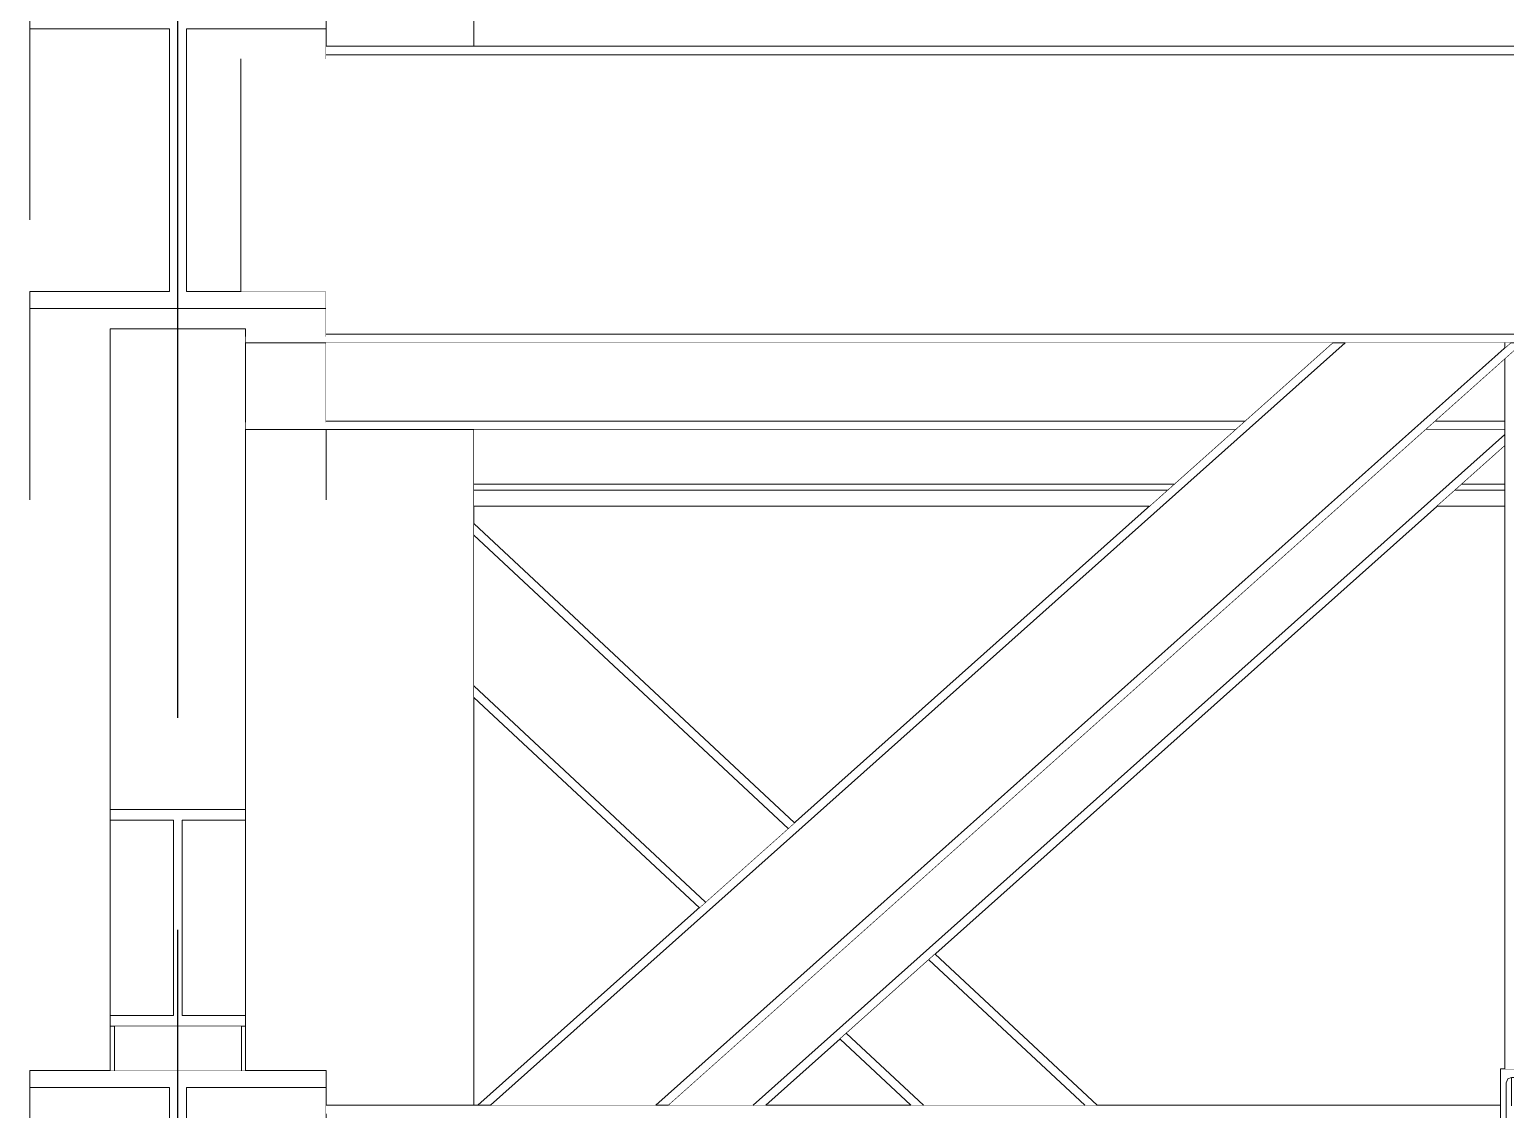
# Model space of a CAD drawing. Extents: x -3080 to 28500, y -1326 to 31609.
# Drawn here: x 15102.5 to 15276.8, y 28434.6 to 28562 of the extents above; entities that cross this region are included whole.
import ezdxf
from ezdxf.xclip import XClip

# ---------------------------------------------------------------- set-up
doc = ezdxf.new("R2010")
doc.units = 0
doc.header["$LTSCALE"] = 100
doc.header["$XCLIPFRAME"] = 2
doc.linetypes.add('188K-SM-07-F10-MECH-CR PIPE-Y2257103$0$X-S-FAB_SL ALL$0$COL-CEN-LIN', pattern=[3.25, 2.5, -0.25, 0.25, -0.25])
doc.linetypes.add('188K-SM-07-F10-MECH-CR PIPE-Y2257103$0$X-S-FAB_SL ALL$0$Wipeout_Contour', pattern=[1, 0, -1])
for name, color, linetype in [('0-xref', 8, 'Continuous'), ('188K-SM-07-F10-MECH-CR PIPE-Y2257103$0$X-S-FAB_SL ALL$0$ASP_1', 1, 'Continuous'), ('188K-SM-07-F10-MECH-CR PIPE-Y2257103$0$X-S-FAB_SL ALL$0$CCL', 15, '188K-SM-07-F10-MECH-CR PIPE-Y2257103$0$X-S-FAB_SL ALL$0$COL-CEN-LIN'), ('188K-SM-07-F10-MECH-CR PIPE-Y2257103$0$X-S-FAB_SL ALL$0$Hattch', 7, 'Continuous'), ('188K-SM-07-F10-MECH-CR PIPE-Y2257103$0$X-S-FAB_SL ALL$0$S-COL', 7, 'Continuous'), ('188K-SM-07-F10-MECH-CR PIPE-Y2257103$0$X-S-FAB_SL ALL$0$S-TRUSS', 7, 'Continuous')]:
    doc.layers.add(name, color=color, linetype=linetype)

# ---------------------------------------------------------------- blocks, each defined once
blk = doc.blocks.new('188K-SM-07-F10-MECH-CR PIPE-Y2257103$0$X-S-FAB_SL ALL$0$剖面元素_220_3', base_point=(23061.26, -8263.06))
at = {"color": 254, "linetype": '188K-SM-07-F10-MECH-CR PIPE-Y2257103$0$X-S-FAB_SL ALL$0$Wipeout_Contour', "lineweight": 0, "ltscale": 2975856.659654287}
blk.add_wipeout([(38146.26, -5929.78), (38158.94, -5939.71), (38163.76, -5939.71), (38163.76, -5985.2), (38146.26, -5985.2), (38146.26, -6943.06), (38216.26, -6943.06), (38216.26, -6204.02), (38198.81, -6204.02), (38198.81, -6212.28), (38163.81, -6212.28), (38163.81, -6187.71), (38180.31, -6187.71), (38180.31, -6179.26), (38163.81, -6179.26), (38163.81, -6154.69), (38173.31, -6154.69), (38173.31, -6134.13), (38173.31, -6133.38), (38173.31, -6119.78), (38173.31, -6119.02), (38173.31, -6087.3), (38163.81, -6087.3), (38163.81, -6062.73), (38180.31, -6062.73), (38180.31, -6054.28), (38163.81, -6054.28), (38163.81, -6029.71), (38198.81, -6029.71), (38198.81, -6033.78), (38216.26, -6033.78), (38216.26, -5829.06), (38198.81, -5829.06), (38198.81, -5834.06), (38182.31, -5834.06), (38182.31, -5842.5), (38198.81, -5842.5), (38198.81, -5867.08), (38189.31, -5867.08), (38189.31, -5888.56), (38189.31, -5889.32), (38189.31, -5898.8), (38189.31, -5899.56), (38189.31, -5902.53), (38189.31, -5903.67), (38189.31, -5913.15), (38189.31, -5913.91), (38189.31, -5934.47), (38198.81, -5934.47), (38198.81, -5959.04), (38182.31, -5959.04), (38182.31, -5967.48), (38198.81, -5967.48), (38198.81, -5992.06), (38163.81, -5992.06), (38163.81, -5967.48), (38180.31, -5967.48), (38180.31, -5959.04), (38163.81, -5959.04), (38163.81, -5934.47), (38173.31, -5934.47), (38173.31, -5913.91), (38173.31, -5913.15), (38173.31, -5903.67), (38173.31, -5902.92), (38173.31, -5899.56), (38173.31, -5898.8), (38173.31, -5867.08), (38163.81, -5867.08), (38163.81, -5842.5), (38180.31, -5842.5), (38180.31, -5834.06), (38163.81, -5834.06), (38163.81, -5829.06), (38163.76, -5829.06), (38163.76, -5859.8), (38146.26, -5859.8)], dxfattribs=at).dxf.layer = '188K-SM-07-F10-MECH-CR PIPE-Y2257103$0$X-S-FAB_SL ALL$0$Hattch'
at = {"layer": '188K-SM-07-F10-MECH-CR PIPE-Y2257103$0$X-S-FAB_SL ALL$0$S-COL', "color": 8, "lineweight": 0}
blk.add_line((38216.26, -6033.78), (38216.26, -6001.9), dxfattribs=at)
at = {"color": 254, "linetype": '188K-SM-07-F10-MECH-CR PIPE-Y2257103$0$X-S-FAB_SL ALL$0$Wipeout_Contour', "lineweight": 0, "ltscale": 154652.678844}
blk.add_wipeout([(38188.76, -6054.28), (38182.31, -6054.28), (38182.31, -6062.73), (38188.76, -6062.73)], dxfattribs=at).dxf.layer = '188K-SM-07-F10-MECH-CR PIPE-Y2257103$0$X-S-FAB_SL ALL$0$Hattch'
at = {"color": 254, "linetype": '188K-SM-07-F10-MECH-CR PIPE-Y2257103$0$X-S-FAB_SL ALL$0$Wipeout_Contour', "lineweight": 0, "ltscale": 464216.573355}
blk.add_wipeout([(38198.81, -6087.3), (38189.31, -6087.3), (38189.31, -6119.02), (38189.31, -6119.78), (38189.31, -6133.38), (38189.31, -6134.13), (38189.31, -6154.69), (38198.81, -6154.69), (38198.81, -6158.78), (38216.26, -6158.78), (38216.26, -6079.02), (38198.81, -6079.02)], dxfattribs=at).dxf.layer = '188K-SM-07-F10-MECH-CR PIPE-Y2257103$0$X-S-FAB_SL ALL$0$Hattch'
at = {"layer": '188K-SM-07-F10-MECH-CR PIPE-Y2257103$0$X-S-FAB_SL ALL$0$S-COL', "color": 8, "lineweight": 0}
blk.add_line((38216.26, -6158.78), (38216.26, -6079.02), dxfattribs=at)
blk = doc.blocks.new('188K-SM-07-F10-MECH-CR PIPE-Y2257103$0$X-S-FAB_SL ALL$0$剖面元素_683_3', base_point=(23061.26, -8263.06))
at = {"layer": '188K-SM-07-F10-MECH-CR PIPE-Y2257103$0$X-S-FAB_SL ALL$0$S-TRUSS', "color": 3, "lineweight": 0}
for p, q in [((38198.81, -6029.71), (38163.81, -6029.71)), ((38180.31, -6062.73), (38163.81, -6062.73)), ((38198.81, -6062.73), (38182.31, -6062.73)), ((38198.81, -6154.69), (38163.81, -6154.69)), ((38180.31, -6187.71), (38163.81, -6187.71)), ((38198.81, -6187.71), (38182.31, -6187.71))]:
    blk.add_line(p, q, dxfattribs=at)
at = {"color": 254, "linetype": '188K-SM-07-F10-MECH-CR PIPE-Y2257103$0$X-S-FAB_SL ALL$0$Wipeout_Contour', "lineweight": 0, "ltscale": 154589.729673}
blk.add_wipeout([(38163.81, -6031.71), (38163.81, -6054.28), (38180.31, -6054.28), (38180.31, -6031.71)], dxfattribs=at).dxf.layer = '188K-SM-07-F10-MECH-CR PIPE-Y2257103$0$X-S-FAB_SL ALL$0$Hattch'
at = {"color": 254, "linetype": '188K-SM-07-F10-MECH-CR PIPE-Y2257103$0$X-S-FAB_SL ALL$0$Wipeout_Contour', "lineweight": 0, "ltscale": 231988.379256}
blk.add_wipeout([(38182.31, -6031.71), (38182.31, -6054.28), (38188.76, -6054.28), (38188.76, -6035.28), (38198.81, -6035.28), (38198.81, -6031.71)], dxfattribs=at).dxf.layer = '188K-SM-07-F10-MECH-CR PIPE-Y2257103$0$X-S-FAB_SL ALL$0$Hattch'
at = {"color": 254, "linetype": '188K-SM-07-F10-MECH-CR PIPE-Y2257103$0$X-S-FAB_SL ALL$0$Wipeout_Contour', "lineweight": 0, "ltscale": 309288.422337}
blk.add_wipeout([(38163.81, -6064.73), (38163.81, -6087.3), (38173.31, -6087.3), (38173.31, -6067.12), (38189.31, -6067.12), (38189.31, -6068.07), (38198.81, -6068.07), (38198.81, -6064.73)], dxfattribs=at).dxf.layer = '188K-SM-07-F10-MECH-CR PIPE-Y2257103$0$X-S-FAB_SL ALL$0$Hattch'
at = {"color": 254, "linetype": '188K-SM-07-F10-MECH-CR PIPE-Y2257103$0$X-S-FAB_SL ALL$0$Wipeout_Contour', "lineweight": 0, "ltscale": 154668.686227}
blk.add_wipeout([(38163.81, -6156.69), (38163.81, -6179.26), (38180.31, -6179.26), (38180.31, -6156.69)], dxfattribs=at).dxf.layer = '188K-SM-07-F10-MECH-CR PIPE-Y2257103$0$X-S-FAB_SL ALL$0$Hattch'
at = {"color": 254, "linetype": '188K-SM-07-F10-MECH-CR PIPE-Y2257103$0$X-S-FAB_SL ALL$0$Wipeout_Contour', "lineweight": 0, "ltscale": 232106.709094}
blk.add_wipeout([(38182.31, -6156.69), (38182.31, -6179.26), (38188.76, -6179.26), (38188.76, -6160.26), (38198.81, -6160.26), (38198.81, -6156.69)], dxfattribs=at).dxf.layer = '188K-SM-07-F10-MECH-CR PIPE-Y2257103$0$X-S-FAB_SL ALL$0$Hattch'
at = {"color": 254, "linetype": '188K-SM-07-F10-MECH-CR PIPE-Y2257103$0$X-S-FAB_SL ALL$0$Wipeout_Contour', "lineweight": 0, "ltscale": 464271.345074}
blk.add_wipeout([(38198.81, -6189.71), (38163.81, -6189.71), (38163.81, -6212.28), (38198.81, -6212.28), (38198.81, -6204.02), (38188.76, -6204.02), (38188.76, -6203.12), (38198.81, -6203.12), (38198.81, -6193.78), (38188.76, -6193.78), (38188.76, -6193.05), (38198.81, -6193.05)], dxfattribs=at).dxf.layer = '188K-SM-07-F10-MECH-CR PIPE-Y2257103$0$X-S-FAB_SL ALL$0$Hattch'
at = {"layer": '188K-SM-07-F10-MECH-CR PIPE-Y2257103$0$X-S-FAB_SL ALL$0$S-TRUSS', "color": 3, "lineweight": 0}
for p, q in [((38163.81, -6029.71), (38163.81, -6031.71)), ((38198.81, -6029.71), (38198.81, -6031.71)), ((38180.31, -6031.71), (38163.81, -6031.71)), ((38180.31, -6031.71), (38180.31, -6062.73)), ((38182.31, -6031.71), (38182.31, -6062.73)), ((38198.81, -6031.71), (38182.31, -6031.71)), ((38163.81, -6062.73), (38163.81, -6064.73)), ((38198.81, -6062.73), (38198.81, -6064.73)), ((38198.81, -6064.73), (38163.81, -6064.73)), ((38163.81, -6154.69), (38163.81, -6156.69)), ((38198.81, -6154.69), (38198.81, -6156.69)), ((38180.31, -6156.69), (38163.81, -6156.69)), ((38180.31, -6156.69), (38180.31, -6187.71)), ((38182.31, -6156.69), (38182.31, -6187.71)), ((38198.81, -6156.69), (38182.31, -6156.69)), ((38163.81, -6187.71), (38163.81, -6189.71)), ((38198.81, -6187.71), (38198.81, -6189.71)), ((38198.81, -6189.71), (38163.81, -6189.71))]:
    blk.add_line(p, q, dxfattribs=at)
at = {"layer": '188K-SM-07-F10-MECH-CR PIPE-Y2257103$0$X-S-FAB_SL ALL$0$S-TRUSS', "color": 8, "lineweight": 0}
for p, q in [((38163.81, -6031.71), (38163.81, -6054.28)), ((38198.81, -6031.71), (38198.81, -6035.28)), ((38163.81, -6064.73), (38163.81, -6087.3)), ((38163.81, -6156.69), (38163.81, -6179.26)), ((38198.81, -6156.69), (38198.81, -6160.26)), ((38163.81, -6189.71), (38163.81, -6212.28)), ((38198.81, -6189.71), (38198.81, -6193.05)), ((38198.81, -6193.78), (38198.81, -6203.12)), ((38198.81, -6204.02), (38198.81, -6212.28))]:
    blk.add_line(p, q, dxfattribs=at)
at = {"color": 254, "linetype": '188K-SM-07-F10-MECH-CR PIPE-Y2257103$0$X-S-FAB_SL ALL$0$Wipeout_Contour', "lineweight": 0, "ltscale": 154695.733986}
blk.add_wipeout([(38189.31, -6068.78), (38189.31, -6078.15), (38198.81, -6078.15), (38198.81, -6068.78)], dxfattribs=at).dxf.layer = '188K-SM-07-F10-MECH-CR PIPE-Y2257103$0$X-S-FAB_SL ALL$0$Hattch'
at = {"color": 254, "linetype": '188K-SM-07-F10-MECH-CR PIPE-Y2257103$0$X-S-FAB_SL ALL$0$Wipeout_Contour', "lineweight": 0, "ltscale": 154701.829684}
blk.add_wipeout([(38189.31, -6079.02), (38189.31, -6087.3), (38198.81, -6087.3), (38198.81, -6079.02)], dxfattribs=at).dxf.layer = '188K-SM-07-F10-MECH-CR PIPE-Y2257103$0$X-S-FAB_SL ALL$0$Hattch'
at = {"layer": '188K-SM-07-F10-MECH-CR PIPE-Y2257103$0$X-S-FAB_SL ALL$0$S-TRUSS', "color": 8, "lineweight": 0}
for p, q in [((38198.81, -6064.73), (38198.81, -6068.07)), ((38198.81, -6068.78), (38198.81, -6078.15)), ((38198.81, -6079.02), (38198.81, -6087.3))]:
    blk.add_line(p, q, dxfattribs=at)
blk = doc.blocks.new('188K-SM-07-F10-MECH-CR PIPE-Y2257103$0$X-S-FAB_SL ALL$0$剖面元素_684_3', base_point=(23061.26, -8263.06))
at = {"color": 254, "linetype": '188K-SM-07-F10-MECH-CR PIPE-Y2257103$0$X-S-FAB_SL ALL$0$Wipeout_Contour', "lineweight": 0, "ltscale": 154670.696035}
blk.add_wipeout([(38173.31, -6103.41), (38173.31, -6123.86), (38189.31, -6123.86), (38189.31, -6103.41)], dxfattribs=at).dxf.layer = '188K-SM-07-F10-MECH-CR PIPE-Y2257103$0$X-S-FAB_SL ALL$0$Hattch'
at = {"color": 254, "linetype": '188K-SM-07-F10-MECH-CR PIPE-Y2257103$0$X-S-FAB_SL ALL$0$Wipeout_Contour', "lineweight": 0, "ltscale": 154668.502458}
blk.add_wipeout([(38173.31, -6148.18), (38180.81, -6148.18), (38180.81, -6125.14), (38173.31, -6125.14)], dxfattribs=at).dxf.layer = '188K-SM-07-F10-MECH-CR PIPE-Y2257103$0$X-S-FAB_SL ALL$0$Hattch'
at = {"color": 254, "linetype": '188K-SM-07-F10-MECH-CR PIPE-Y2257103$0$X-S-FAB_SL ALL$0$Wipeout_Contour', "lineweight": 0, "ltscale": 154702.071637}
blk.add_wipeout([(38181.81, -6125.14), (38181.81, -6148.18), (38189.31, -6148.18), (38189.31, -6125.14)], dxfattribs=at).dxf.layer = '188K-SM-07-F10-MECH-CR PIPE-Y2257103$0$X-S-FAB_SL ALL$0$Hattch'
at = {"color": 254, "linetype": '188K-SM-07-F10-MECH-CR PIPE-Y2257103$0$X-S-FAB_SL ALL$0$Wipeout_Contour', "lineweight": 0, "ltscale": 154664.471326}
blk.add_wipeout([(38173.31, -6154.69), (38173.81, -6154.69), (38173.81, -6149.46), (38173.31, -6149.46)], dxfattribs=at).dxf.layer = '188K-SM-07-F10-MECH-CR PIPE-Y2257103$0$X-S-FAB_SL ALL$0$Hattch'
at = {"color": 254, "linetype": '188K-SM-07-F10-MECH-CR PIPE-Y2257103$0$X-S-FAB_SL ALL$0$Wipeout_Contour', "lineweight": 0, "ltscale": 154725.681837}
blk.add_wipeout([(38188.81, -6149.46), (38188.81, -6154.69), (38189.31, -6154.69), (38189.31, -6149.46)], dxfattribs=at).dxf.layer = '188K-SM-07-F10-MECH-CR PIPE-Y2257103$0$X-S-FAB_SL ALL$0$Hattch'
at = {"layer": '188K-SM-07-F10-MECH-CR PIPE-Y2257103$0$X-S-FAB_SL ALL$0$S-TRUSS', "color": 3, "lineweight": 0}
for p, q in [((38173.31, -6123.86), (38173.31, -6125.14)), ((38189.31, -6123.86), (38173.31, -6123.86)), ((38189.31, -6123.86), (38189.31, -6125.14)), ((38180.81, -6125.14), (38173.31, -6125.14)), ((38180.81, -6125.14), (38180.81, -6148.18)), ((38181.81, -6125.14), (38181.81, -6148.18)), ((38189.31, -6125.14), (38181.81, -6125.14)), ((38173.31, -6148.18), (38173.31, -6149.46)), ((38180.81, -6148.18), (38173.31, -6148.18)), ((38189.31, -6148.18), (38181.81, -6148.18)), ((38189.31, -6148.18), (38189.31, -6149.46)), ((38189.31, -6149.46), (38173.31, -6149.46))]:
    blk.add_line(p, q, dxfattribs=at)
at = {"layer": '188K-SM-07-F10-MECH-CR PIPE-Y2257103$0$X-S-FAB_SL ALL$0$S-TRUSS', "color": 8, "lineweight": 0}
for p, q in [((38173.31, -6148.18), (38173.31, -6125.14)), ((38189.31, -6148.18), (38189.31, -6125.14)), ((38173.31, -6149.46), (38173.31, -6154.69)), ((38189.31, -6149.46), (38189.31, -6154.69))]:
    blk.add_line(p, q, dxfattribs=at)
at = {"color": 254, "linetype": '188K-SM-07-F10-MECH-CR PIPE-Y2257103$0$X-S-FAB_SL ALL$0$Wipeout_Contour', "lineweight": 0, "ltscale": 154652.80417}
blk.add_wipeout([(38173.31, -6067.12), (38173.31, -6103.41), (38189.31, -6103.41), (38189.31, -6067.12)], dxfattribs=at).dxf.layer = '188K-SM-07-F10-MECH-CR PIPE-Y2257103$0$X-S-FAB_SL ALL$0$Hattch'
at = {"layer": '188K-SM-07-F10-MECH-CR PIPE-Y2257103$0$X-S-FAB_SL ALL$0$S-TRUSS', "color": 8, "lineweight": 0}
for p, q in [((38189.31, -6067.12), (38173.31, -6067.12)), ((38173.31, -6103.41), (38173.31, -6067.12)), ((38189.31, -6103.41), (38189.31, -6067.12)), ((38173.31, -6123.86), (38173.31, -6103.41)), ((38189.31, -6123.86), (38189.31, -6103.41))]:
    blk.add_line(p, q, dxfattribs=at)
blk = doc.blocks.new('188K-SM-07-F10-MECH-CR PIPE-Y2257103$0$X-S-FAB_SL ALL$0$剖面元素_745_3', base_point=(23061.26, -8263.06))
at = {"color": 254, "linetype": '188K-SM-07-F10-MECH-CR PIPE-Y2257103$0$X-S-FAB_SL ALL$0$Wipeout_Contour', "lineweight": 0, "ltscale": 311749.333785}
blk.add_wipeout([(38198.81, -6034.78), (38601.01, -6034.78), (38601.01, -6034.09), (38600.93, -6033.88), (38600.71, -6033.79), (38595.06, -6033.79), (38595.06, -6033.78), (38198.81, -6033.78)], dxfattribs=at).dxf.layer = '188K-SM-07-F10-MECH-CR PIPE-Y2257103$0$X-S-FAB_SL ALL$0$Hattch'
at = {"color": 254, "linetype": '188K-SM-07-F10-MECH-CR PIPE-Y2257103$0$X-S-FAB_SL ALL$0$Wipeout_Contour', "lineweight": 0, "ltscale": 155042.654769}
blk.add_wipeout([(38198.81, -6159.78), (38337.51, -6159.78), (38337.51, -6158.78), (38198.81, -6158.78)], dxfattribs=at).dxf.layer = '188K-SM-07-F10-MECH-CR PIPE-Y2257103$0$X-S-FAB_SL ALL$0$Hattch'
at = {"layer": '188K-SM-07-F10-MECH-CR PIPE-Y2257103$0$X-S-FAB_SL ALL$0$S-TRUSS', "color": 8, "lineweight": 0}
for p, q in [((38595.06, -6033.78), (38198.81, -6033.78)), ((38198.81, -6158.78), (38216.74, -6158.78)), ((38218.24, -6158.78), (38237.77, -6158.78)), ((38239.27, -6158.78), (38337.51, -6158.78))]:
    blk.add_line(p, q, dxfattribs=at)
at = {"color": 254, "linetype": '188K-SM-07-F10-MECH-CR PIPE-Y2257103$0$X-S-FAB_SL ALL$0$Wipeout_Contour', "lineweight": 0, "ltscale": 937755.614531}
blk.add_wipeout([(38188.76, -6062.73), (38198.81, -6062.73), (38198.81, -6067.78), (39003.81, -6067.78), (39003.81, -6062.73), (39020.31, -6062.73), (39020.31, -6035.28), (39003.81, -6035.28), (39003.81, -6034.78), (38601.51, -6034.78), (38601.51, -6053.35), (38601.6, -6053.56), (38601.81, -6053.65), (38607.46, -6053.65), (38607.46, -6058.04), (38595.06, -6058.04), (38595.06, -6053.65), (38600.71, -6053.65), (38600.93, -6053.56), (38601.01, -6053.35), (38601.01, -6034.78), (38198.81, -6034.78), (38198.81, -6035.28), (38188.76, -6035.28)], dxfattribs=at).dxf.layer = '188K-SM-07-F10-MECH-CR PIPE-Y2257103$0$X-S-FAB_SL ALL$0$Hattch'
at = {"layer": '188K-SM-07-F10-MECH-CR PIPE-Y2257103$0$X-S-FAB_SL ALL$0$S-TRUSS', "color": 8, "lineweight": 0}
for p, q in [((38188.76, -6035.28), (38188.76, -6062.73)), ((38601.01, -6034.78), (38198.81, -6034.78))]:
    blk.add_line(p, q, dxfattribs=at)
at = {"color": 254, "linetype": '188K-SM-07-F10-MECH-CR PIPE-Y2257103$0$X-S-FAB_SL ALL$0$Wipeout_Contour', "lineweight": 0, "ltscale": 312603.163959}
blk.add_wipeout([(38189.31, -6068.78), (39013.31, -6068.78), (39013.31, -6068.07), (39003.81, -6068.07), (39003.81, -6067.78), (38198.81, -6067.78), (38198.81, -6068.07), (38189.31, -6068.07)], dxfattribs=at).dxf.layer = '188K-SM-07-F10-MECH-CR PIPE-Y2257103$0$X-S-FAB_SL ALL$0$Hattch'
at = {"layer": '188K-SM-07-F10-MECH-CR PIPE-Y2257103$0$X-S-FAB_SL ALL$0$S-TRUSS', "color": 8, "lineweight": 0}
for p, q in [((38317.65, -6068.78), (38189.31, -6068.78)), ((39003.81, -6067.78), (38198.81, -6067.78)), ((38338.68, -6068.78), (38319.15, -6068.78))]:
    blk.add_line(p, q, dxfattribs=at)
blk = doc.blocks.new('188K-SM-07-F10-MECH-CR PIPE-Y2257103$0$X-S-FAB_SL ALL$0$剖面元素_747_3', base_point=(23061.26, -8263.06))
at = {"color": 254, "linetype": '188K-SM-07-F10-MECH-CR PIPE-Y2257103$0$X-S-FAB_SL ALL$0$Wipeout_Contour', "lineweight": 0, "ltscale": 155013.120635}
blk.add_wipeout([(38317.65, -6068.78), (38216.74, -6158.78), (38218.24, -6158.78), (38319.15, -6068.78)], dxfattribs=at).dxf.layer = '188K-SM-07-F10-MECH-CR PIPE-Y2257103$0$X-S-FAB_SL ALL$0$Hattch'
at = {"color": 254, "linetype": '188K-SM-07-F10-MECH-CR PIPE-Y2257103$0$X-S-FAB_SL ALL$0$Wipeout_Contour', "lineweight": 0, "ltscale": 155096.201145}
blk.add_wipeout([(38338.68, -6068.78), (38237.77, -6158.78), (38239.27, -6158.78), (38340.19, -6068.78)], dxfattribs=at).dxf.layer = '188K-SM-07-F10-MECH-CR PIPE-Y2257103$0$X-S-FAB_SL ALL$0$Hattch'
at = {"color": 254, "linetype": '188K-SM-07-F10-MECH-CR PIPE-Y2257103$0$X-S-FAB_SL ALL$0$Wipeout_Contour', "lineweight": 0, "ltscale": 193868.89214}
blk.add_wipeout([(38218.24, -6158.78), (38237.77, -6158.78), (38338.01, -6069.38), (38338.01, -6068.78), (38319.15, -6068.78)], dxfattribs=at).dxf.layer = '188K-SM-07-F10-MECH-CR PIPE-Y2257103$0$X-S-FAB_SL ALL$0$Hattch'
at = {"layer": '188K-SM-07-F10-MECH-CR PIPE-Y2257103$0$X-S-FAB_SL ALL$0$S-TRUSS', "color": 8, "lineweight": 0}
for p, q in [((38216.74, -6158.78), (38317.65, -6068.78)), ((38218.24, -6158.78), (38319.15, -6068.78)), ((38237.77, -6158.78), (38338.68, -6068.78)), ((38239.27, -6158.78), (38340.19, -6068.78)), ((38317.65, -6068.78), (38319.15, -6068.78)), ((38338.68, -6068.78), (38340.19, -6068.78)), ((38216.74, -6158.78), (38218.24, -6158.78)), ((38237.77, -6158.78), (38239.27, -6158.78))]:
    blk.add_line(p, q, dxfattribs=at)
blk = doc.blocks.new('188K-SM-07-F10-MECH-CR PIPE-Y2257103$0$X-S-FAB_SL ALL$0$剖面元素_748_3', base_point=(23061.26, -8263.06))
at = {"color": 254, "linetype": '188K-SM-07-F10-MECH-CR PIPE-Y2257103$0$X-S-FAB_SL ALL$0$Wipeout_Contour', "lineweight": 0, "ltscale": 154939.056299}
blk.add_wipeout([(38198.81, -6078.02), (38307.29, -6078.02), (38317.65, -6068.78), (38198.81, -6068.78)], dxfattribs=at).dxf.layer = '188K-SM-07-F10-MECH-CR PIPE-Y2257103$0$X-S-FAB_SL ALL$0$Hattch'
at = {"color": 254, "linetype": '188K-SM-07-F10-MECH-CR PIPE-Y2257103$0$X-S-FAB_SL ALL$0$Wipeout_Contour', "lineweight": 0, "ltscale": 116440.819676}
blk.add_wipeout([(38338.01, -6070.72), (38329.83, -6078.02), (38338.01, -6078.02)], dxfattribs=at).dxf.layer = '188K-SM-07-F10-MECH-CR PIPE-Y2257103$0$X-S-FAB_SL ALL$0$Hattch'
at = {"color": 254, "linetype": '188K-SM-07-F10-MECH-CR PIPE-Y2257103$0$X-S-FAB_SL ALL$0$Wipeout_Contour', "lineweight": 0, "ltscale": 232271.518699}
blk.add_wipeout([(38189.31, -6078.15), (38189.31, -6079.02), (38306.17, -6079.02), (38307.29, -6078.02), (38198.81, -6078.02), (38198.81, -6078.15)], dxfattribs=at).dxf.layer = '188K-SM-07-F10-MECH-CR PIPE-Y2257103$0$X-S-FAB_SL ALL$0$Hattch'
at = {"color": 254, "linetype": '188K-SM-07-F10-MECH-CR PIPE-Y2257103$0$X-S-FAB_SL ALL$0$Wipeout_Contour', "lineweight": 0, "ltscale": 155250.200212}
blk.add_wipeout([(38328.71, -6079.02), (38338.01, -6079.02), (38338.01, -6078.02), (38329.83, -6078.02)], dxfattribs=at).dxf.layer = '188K-SM-07-F10-MECH-CR PIPE-Y2257103$0$X-S-FAB_SL ALL$0$Hattch'
at = {"layer": '188K-SM-07-F10-MECH-CR PIPE-Y2257103$0$X-S-FAB_SL ALL$0$S-TRUSS', "color": 8, "lineweight": 0}
for p, q in [((38306.17, -6079.02), (38189.31, -6079.02)), ((38307.29, -6078.02), (38198.81, -6078.02)), ((38338.01, -6079.02), (38328.71, -6079.02)), ((38338.01, -6078.02), (38329.83, -6078.02))]:
    blk.add_line(p, q, dxfattribs=at)
blk = doc.blocks.new('188K-SM-07-F10-MECH-CR PIPE-Y2257103$0$X-S-FAB_SL ALL$0$剖面元素_750_3', base_point=(23061.26, -8263.06))
at = {"color": 254, "linetype": '188K-SM-07-F10-MECH-CR PIPE-Y2257103$0$X-S-FAB_SL ALL$0$Wipeout_Contour', "lineweight": 0, "ltscale": 155119.649968}
blk.add_wipeout([(38338.01, -6079.62), (38249.25, -6158.78), (38250.75, -6158.78), (38338.01, -6080.96)], dxfattribs=at).dxf.layer = '188K-SM-07-F10-MECH-CR PIPE-Y2257103$0$X-S-FAB_SL ALL$0$Hattch'
at = {"color": 254, "linetype": '188K-SM-07-F10-MECH-CR PIPE-Y2257103$0$X-S-FAB_SL ALL$0$Wipeout_Contour', "lineweight": 0, "ltscale": 193915.233425}
blk.add_wipeout([(38328.71, -6079.02), (38239.27, -6158.78), (38249.25, -6158.78), (38338.01, -6079.62), (38338.01, -6079.02)], dxfattribs=at).dxf.layer = '188K-SM-07-F10-MECH-CR PIPE-Y2257103$0$X-S-FAB_SL ALL$0$Hattch'
at = {"layer": '188K-SM-07-F10-MECH-CR PIPE-Y2257103$0$X-S-FAB_SL ALL$0$S-TRUSS', "color": 8, "lineweight": 0}
for p, q in [((38249.25, -6158.78), (38338.01, -6079.62)), ((38250.75, -6158.78), (38338.01, -6080.96))]:
    blk.add_line(p, q, dxfattribs=at)
blk = doc.blocks.new('188K-SM-07-F10-MECH-CR PIPE-Y2257103$0$X-S-FAB_SL ALL$0$剖面元素_1506_3', base_point=(23061.26, -8263.06))
at = {"color": 254, "linetype": '188K-SM-07-F10-MECH-CR PIPE-Y2257103$0$X-S-FAB_SL ALL$0$Wipeout_Contour', "lineweight": 0, "ltscale": 155318.407381}
blk.add_wipeout([(38338.16, -6156.14), (38338.16, -6159.49), (38338.35, -6159.03), (38338.35, -6155.68)], dxfattribs=at).dxf.layer = '188K-SM-07-F10-MECH-CR PIPE-Y2257103$0$X-S-FAB_SL ALL$0$Hattch'
at = {"color": 254, "linetype": '188K-SM-07-F10-MECH-CR PIPE-Y2257103$0$X-S-FAB_SL ALL$0$Wipeout_Contour', "lineweight": 0, "ltscale": 194179.346258}
blk.add_wipeout([(38344.36, -6155.49), (38344.36, -6158.84), (38344.51, -6158.78), (38344.82, -6158.78), (38344.82, -6155.3)], dxfattribs=at).dxf.layer = '188K-SM-07-F10-MECH-CR PIPE-Y2257103$0$X-S-FAB_SL ALL$0$Hattch'
at = {"color": 254, "linetype": '188K-SM-07-F10-MECH-CR PIPE-Y2257103$0$X-S-FAB_SL ALL$0$Wipeout_Contour', "lineweight": 0, "ltscale": 155338.976998}
blk.add_wipeout([(38345.01, -6169.5), (38337.51, -6169.5), (38337.51, -6173.08), (38345.01, -6173.08)], dxfattribs=at).dxf.layer = '188K-SM-07-F10-MECH-CR PIPE-Y2257103$0$X-S-FAB_SL ALL$0$Hattch'
at = {"layer": '188K-SM-07-F10-MECH-CR PIPE-Y2257103$0$X-S-FAB_SL ALL$0$S-TRUSS', "color": 8, "lineweight": 0}
for p, q in [((38337.51, -6169.5), (38337.51, -6173.08)), ((38345.01, -6169.5), (38345.01, -6173.08))]:
    blk.add_line(p, q, dxfattribs=at)
at = {"layer": '188K-SM-07-F10-MECH-CR PIPE-Y2257103$0$X-S-FAB_SL ALL$0$S-TRUSS', "color": 2, "lineweight": 0}
blk.add_line((38345.01, -6169.5), (38337.51, -6169.5), dxfattribs=at)
at = {"layer": '188K-SM-07-F10-MECH-CR PIPE-Y2257103$0$X-S-FAB_SL ALL$0$S-TRUSS', "color": 2, "lineweight": 0, "flags": 128}
for points in [[(38338.35, -6168.31), (38338.81, -6168.5), (38344.36, -6168.5), (38344.82, -6168.69)], [(38344.82, -6168.69), (38345.01, -6169.15), (38345.01, -6169.5)]]:
    blk.add_lwpolyline(points, dxfattribs=at)
at = {"color": 254, "linetype": '188K-SM-07-F10-MECH-CR PIPE-Y2257103$0$X-S-FAB_SL ALL$0$Wipeout_Contour', "lineweight": 0, "ltscale": 155319.484668}
blk.add_wipeout([(38338.35, -6155.68), (38338.35, -6159.03), (38338.81, -6158.84), (38338.81, -6155.49)], dxfattribs=at).dxf.layer = '188K-SM-07-F10-MECH-CR PIPE-Y2257103$0$X-S-FAB_SL ALL$0$Hattch'
at = {"color": 254, "linetype": '188K-SM-07-F10-MECH-CR PIPE-Y2257103$0$X-S-FAB_SL ALL$0$Wipeout_Contour', "lineweight": 0, "ltscale": 155344.308472}
blk.add_wipeout([(38344.82, -6155.3), (38344.82, -6158.78), (38345.01, -6158.78), (38345.01, -6154.84)], dxfattribs=at).dxf.layer = '188K-SM-07-F10-MECH-CR PIPE-Y2257103$0$X-S-FAB_SL ALL$0$Hattch'
at = {"layer": '188K-SM-07-F10-MECH-CR PIPE-Y2257103$0$X-S-FAB_SL ALL$0$S-TRUSS', "color": 2, "lineweight": 0}
for p, q in [((38337.51, -6154.49), (38337.51, -6169.5)), ((38345.01, -6154.49), (38337.51, -6154.49))]:
    blk.add_line(p, q, dxfattribs=at)
at = {"color": 254, "linetype": '188K-SM-07-F10-MECH-CR PIPE-Y2257103$0$X-S-FAB_SL ALL$0$Wipeout_Contour', "lineweight": 0, "ltscale": 155331.291472}
blk.add_wipeout([(38338.81, -6158.84), (38344.36, -6158.84), (38344.36, -6155.49), (38338.81, -6155.49)], dxfattribs=at).dxf.layer = '188K-SM-07-F10-MECH-CR PIPE-Y2257103$0$X-S-FAB_SL ALL$0$Hattch'
at = {"layer": '188K-SM-07-F10-MECH-CR PIPE-Y2257103$0$X-S-FAB_SL ALL$0$S-TRUSS', "color": 8, "lineweight": 0}
for p, q in [((38338.81, -6155.49), (38338.81, -6158.84)), ((38344.36, -6155.49), (38344.36, -6158.84)), ((38345.01, -6154.84), (38345.01, -6158.78))]:
    blk.add_line(p, q, dxfattribs=at)
at = {"layer": '188K-SM-07-F10-MECH-CR PIPE-Y2257103$0$X-S-FAB_SL ALL$0$S-TRUSS', "color": 2, "lineweight": 0, "flags": 128}
for points in [[(38345.01, -6154.49), (38345.01, -6154.84), (38344.82, -6155.3)], [(38338.35, -6155.68), (38338.16, -6156.14), (38338.16, -6167.85), (38338.35, -6168.31)], [(38344.82, -6155.3), (38344.36, -6155.49), (38338.81, -6155.49), (38338.35, -6155.68)]]:
    blk.add_lwpolyline(points, dxfattribs=at)
blk = doc.blocks.new('188K-SM-07-F10-MECH-CR PIPE-Y2257103$0$X-S-FAB_SL ALL$0$剖面元素_1726_3', base_point=(23061.26, -8263.06))
at = {"color": 254, "linetype": '188K-SM-07-F10-MECH-CR PIPE-Y2257103$0$X-S-FAB_SL ALL$0$Wipeout_Contour', "lineweight": 0, "ltscale": 154879.442476}
blk.add_wipeout([(38216.26, -6090.11), (38216.26, -6091.48), (38253.38, -6126.1), (38254.13, -6125.43)], dxfattribs=at).dxf.layer = '188K-SM-07-F10-MECH-CR PIPE-Y2257103$0$X-S-FAB_SL ALL$0$Hattch'
at = {"color": 254, "linetype": '188K-SM-07-F10-MECH-CR PIPE-Y2257103$0$X-S-FAB_SL ALL$0$Wipeout_Contour', "lineweight": 0, "ltscale": 155082.618123}
blk.add_wipeout([(38270, -6141.61), (38288.41, -6158.78), (38289.87, -6158.78), (38270.75, -6140.94)], dxfattribs=at).dxf.layer = '188K-SM-07-F10-MECH-CR PIPE-Y2257103$0$X-S-FAB_SL ALL$0$Hattch'
at = {"color": 254, "linetype": '188K-SM-07-F10-MECH-CR PIPE-Y2257103$0$X-S-FAB_SL ALL$0$Wipeout_Contour', "lineweight": 0, "ltscale": 154867.728768}
blk.add_wipeout([(38216.26, -6109.26), (38216.26, -6110.63), (38242.89, -6135.46), (38243.63, -6134.79)], dxfattribs=at).dxf.layer = '188K-SM-07-F10-MECH-CR PIPE-Y2257103$0$X-S-FAB_SL ALL$0$Hattch'
at = {"color": 254, "linetype": '188K-SM-07-F10-MECH-CR PIPE-Y2257103$0$X-S-FAB_SL ALL$0$Wipeout_Contour', "lineweight": 0, "ltscale": 155024.383557}
blk.add_wipeout([(38259.51, -6150.97), (38267.88, -6158.78), (38269.35, -6158.78), (38260.26, -6150.3)], dxfattribs=at).dxf.layer = '188K-SM-07-F10-MECH-CR PIPE-Y2257103$0$X-S-FAB_SL ALL$0$Hattch'
at = {"color": 254, "linetype": '188K-SM-07-F10-MECH-CR PIPE-Y2257103$0$X-S-FAB_SL ALL$0$Wipeout_Contour', "lineweight": 0, "ltscale": 154873.850699}
blk.add_wipeout([(38216.26, -6091.48), (38216.26, -6109.26), (38243.63, -6134.79), (38253.38, -6126.1)], dxfattribs=at).dxf.layer = '188K-SM-07-F10-MECH-CR PIPE-Y2257103$0$X-S-FAB_SL ALL$0$Hattch'
at = {"color": 254, "linetype": '188K-SM-07-F10-MECH-CR PIPE-Y2257103$0$X-S-FAB_SL ALL$0$Wipeout_Contour', "lineweight": 0, "ltscale": 155053.844869}
blk.add_wipeout([(38260.26, -6150.3), (38269.35, -6158.78), (38288.41, -6158.78), (38270, -6141.61)], dxfattribs=at).dxf.layer = '188K-SM-07-F10-MECH-CR PIPE-Y2257103$0$X-S-FAB_SL ALL$0$Hattch'
at = {"layer": '188K-SM-07-F10-MECH-CR PIPE-Y2257103$0$X-S-FAB_SL ALL$0$S-TRUSS', "color": 8, "lineweight": 0}
for p, q in [((38254.13, -6125.43), (38216.26, -6090.11)), ((38253.38, -6126.1), (38216.26, -6091.48)), ((38243.63, -6134.79), (38216.26, -6109.26)), ((38242.89, -6135.46), (38216.26, -6110.63)), ((38288.41, -6158.78), (38270, -6141.61)), ((38289.87, -6158.78), (38270.75, -6140.94)), ((38267.88, -6158.78), (38259.51, -6150.97)), ((38269.35, -6158.78), (38260.26, -6150.3))]:
    blk.add_line(p, q, dxfattribs=at)
blk = doc.blocks.new('188K-SM-07-F10-MECH-CR PIPE-Y2257103$0$X-S-FAB_SL ALL$0$剖面元素_1731_3', base_point=(23061.26, -8263.06))
at = {"color": 254, "linetype": '188K-SM-07-F10-MECH-CR PIPE-Y2257103$0$X-S-FAB_SL ALL$0$Wipeout_Contour', "lineweight": 0, "ltscale": 154951.707564}
blk.add_wipeout([(38216.26, -6088.06), (38296.03, -6088.06), (38298.16, -6086.16), (38216.26, -6086.16)], dxfattribs=at).dxf.layer = '188K-SM-07-F10-MECH-CR PIPE-Y2257103$0$X-S-FAB_SL ALL$0$Hattch'
at = {"color": 254, "linetype": '188K-SM-07-F10-MECH-CR PIPE-Y2257103$0$X-S-FAB_SL ALL$0$Wipeout_Contour', "lineweight": 0, "ltscale": 155259.085053}
blk.add_wipeout([(38332.18, -6086.16), (38330.04, -6088.06), (38338.01, -6088.06), (38338.01, -6086.16)], dxfattribs=at).dxf.layer = '188K-SM-07-F10-MECH-CR PIPE-Y2257103$0$X-S-FAB_SL ALL$0$Hattch'
at = {"layer": '188K-SM-07-F10-MECH-CR PIPE-Y2257103$0$X-S-FAB_SL ALL$0$S-TRUSS', "color": 8, "lineweight": 0}
for p, q in [((38296.03, -6088.06), (38216.26, -6088.06)), ((38338.01, -6088.06), (38330.04, -6088.06))]:
    blk.add_line(p, q, dxfattribs=at)
at = {"color": 254, "linetype": '188K-SM-07-F10-MECH-CR PIPE-Y2257103$0$X-S-FAB_SL ALL$0$Wipeout_Contour', "lineweight": 0, "ltscale": 154953.354057}
blk.add_wipeout([(38216.26, -6086.16), (38298.16, -6086.16), (38298.39, -6085.96), (38216.26, -6085.96)], dxfattribs=at).dxf.layer = '188K-SM-07-F10-MECH-CR PIPE-Y2257103$0$X-S-FAB_SL ALL$0$Hattch'
at = {"color": 254, "linetype": '188K-SM-07-F10-MECH-CR PIPE-Y2257103$0$X-S-FAB_SL ALL$0$Wipeout_Contour', "lineweight": 0, "ltscale": 155260.980955}
blk.add_wipeout([(38332.18, -6086.16), (38338.01, -6086.16), (38338.01, -6085.96), (38332.41, -6085.96)], dxfattribs=at).dxf.layer = '188K-SM-07-F10-MECH-CR PIPE-Y2257103$0$X-S-FAB_SL ALL$0$Hattch'
at = {"color": 254, "linetype": '188K-SM-07-F10-MECH-CR PIPE-Y2257103$0$X-S-FAB_SL ALL$0$Wipeout_Contour', "lineweight": 0, "ltscale": 154953.913133}
blk.add_wipeout([(38216.26, -6085.96), (38298.39, -6085.96), (38298.94, -6085.46), (38216.26, -6085.46)], dxfattribs=at).dxf.layer = '188K-SM-07-F10-MECH-CR PIPE-Y2257103$0$X-S-FAB_SL ALL$0$Hattch'
at = {"color": 254, "linetype": '188K-SM-07-F10-MECH-CR PIPE-Y2257103$0$X-S-FAB_SL ALL$0$Wipeout_Contour', "lineweight": 0, "ltscale": 155261.477769}
blk.add_wipeout([(38332.96, -6085.46), (38332.41, -6085.96), (38338.01, -6085.96), (38338.01, -6085.46)], dxfattribs=at).dxf.layer = '188K-SM-07-F10-MECH-CR PIPE-Y2257103$0$X-S-FAB_SL ALL$0$Hattch'
at = {"color": 254, "linetype": '188K-SM-07-F10-MECH-CR PIPE-Y2257103$0$X-S-FAB_SL ALL$0$Wipeout_Contour', "lineweight": 0, "ltscale": 154959.491171}
blk.add_wipeout([(38216.26, -6079.02), (38216.26, -6085.46), (38298.94, -6085.46), (38306.17, -6079.02)], dxfattribs=at).dxf.layer = '188K-SM-07-F10-MECH-CR PIPE-Y2257103$0$X-S-FAB_SL ALL$0$Hattch'
at = {"color": 254, "linetype": '188K-SM-07-F10-MECH-CR PIPE-Y2257103$0$X-S-FAB_SL ALL$0$Wipeout_Contour', "lineweight": 0, "ltscale": 116447.850024}
blk.add_wipeout([(38338.01, -6080.96), (38332.96, -6085.46), (38338.01, -6085.46)], dxfattribs=at).dxf.layer = '188K-SM-07-F10-MECH-CR PIPE-Y2257103$0$X-S-FAB_SL ALL$0$Hattch'
at = {"layer": '188K-SM-07-F10-MECH-CR PIPE-Y2257103$0$X-S-FAB_SL ALL$0$S-TRUSS', "color": 8, "lineweight": 0}
for p, q in [((38298.94, -6085.46), (38216.26, -6085.46)), ((38298.16, -6086.16), (38216.26, -6086.16)), ((38338.01, -6086.16), (38332.18, -6086.16)), ((38338.01, -6085.46), (38332.96, -6085.46))]:
    blk.add_line(p, q, dxfattribs=at)
blk = doc.blocks.new('188K-SM-07-F10-MECH-CR PIPE-Y2257103$0$X-S-FAB_SL ALL$0$剖面元素_1970_3', base_point=(23061.26, -8263.06))
at = {"color": 254, "linetype": '188K-SM-07-F10-MECH-CR PIPE-Y2257103$0$X-S-FAB_SL ALL$0$Wipeout_Contour', "lineweight": 0, "ltscale": 194119.24113}
blk.add_wipeout([(38338.01, -6154.49), (38344.51, -6154.49), (38344.51, -6068.78), (38340.19, -6068.78), (38338.01, -6070.72)], dxfattribs=at).dxf.layer = '188K-SM-07-F10-MECH-CR PIPE-Y2257103$0$X-S-FAB_SL ALL$0$Hattch'
at = {"layer": '188K-SM-07-F10-MECH-CR PIPE-Y2257103$0$X-S-FAB_SL ALL$0$S-TRUSS', "color": 8, "lineweight": 0}
for p, q in [((38344.51, -6154.49), (38344.51, -6068.78)), ((38338.01, -6154.49), (38338.01, -6070.72))]:
    blk.add_line(p, q, dxfattribs=at)
at = {"color": 254, "linetype": '188K-SM-07-F10-MECH-CR PIPE-Y2257103$0$X-S-FAB_SL ALL$0$Wipeout_Contour', "lineweight": 0, "ltscale": 116447.297626}
blk.add_wipeout([(38338.01, -6069.38), (38338.68, -6068.78), (38338.01, -6068.78)], dxfattribs=at).dxf.layer = '188K-SM-07-F10-MECH-CR PIPE-Y2257103$0$X-S-FAB_SL ALL$0$Hattch'
at = {"layer": '188K-SM-07-F10-MECH-CR PIPE-Y2257103$0$X-S-FAB_SL ALL$0$S-TRUSS', "color": 8, "lineweight": 0}
blk.add_line((38338.01, -6069.38), (38338.01, -6068.78), dxfattribs=at)
blk = doc.blocks.new('188K-SM-07-F10-MECH-CR PIPE-Y2257103$0$X-S-FAB_SL ALL$0$剖面元素_2168_3', base_point=(23061.26, -8263.06))
at = {"color": 254, "linetype": '188K-SM-07-F10-MECH-CR PIPE-Y2257103$0$X-S-FAB_SL ALL$0$Wipeout_Contour', "lineweight": 0, "ltscale": 154695.076635}
blk.add_wipeout([(38188.81, -6149.46), (38173.81, -6149.46), (38173.81, -6154.69), (38188.81, -6154.69)], dxfattribs=at).dxf.layer = '188K-SM-07-F10-MECH-CR PIPE-Y2257103$0$X-S-FAB_SL ALL$0$Hattch'
at = {"layer": '188K-SM-07-F10-MECH-CR PIPE-Y2257103$0$X-S-FAB_SL ALL$0$S-TRUSS', "color": 8, "lineweight": 0}
for p, q in [((38173.81, -6154.69), (38173.81, -6149.46)), ((38188.81, -6154.69), (38188.81, -6149.46))]:
    blk.add_line(p, q, dxfattribs=at)
blk = doc.blocks.new('188K-SM-07-F10-MECH-CR PIPE-Y2257103$0$X-S-FAB_SL ALL$0$A$C2e9ab586')
at = {"layer": '188K-SM-07-F10-MECH-CR PIPE-Y2257103$0$X-S-FAB_SL ALL$0$S-COL', "lineweight": 0}
blk.add_blockref('188K-SM-07-F10-MECH-CR PIPE-Y2257103$0$X-S-FAB_SL ALL$0$剖面元素_220_3', (-28106.39, 285), dxfattribs=at)
at = {"layer": '188K-SM-07-F10-MECH-CR PIPE-Y2257103$0$X-S-FAB_SL ALL$0$S-TRUSS', "lineweight": 0}
blk.add_blockref('188K-SM-07-F10-MECH-CR PIPE-Y2257103$0$X-S-FAB_SL ALL$0$剖面元素_683_3', (-28106.39, 285), dxfattribs=at)
blk.add_blockref('188K-SM-07-F10-MECH-CR PIPE-Y2257103$0$X-S-FAB_SL ALL$0$剖面元素_684_3', (-28106.39, 285), dxfattribs=at)
blk.add_blockref('188K-SM-07-F10-MECH-CR PIPE-Y2257103$0$X-S-FAB_SL ALL$0$剖面元素_745_3', (-28106.39, 285), dxfattribs=at)
blk.add_blockref('188K-SM-07-F10-MECH-CR PIPE-Y2257103$0$X-S-FAB_SL ALL$0$剖面元素_747_3', (-28106.39, 285), dxfattribs=at)
blk.add_blockref('188K-SM-07-F10-MECH-CR PIPE-Y2257103$0$X-S-FAB_SL ALL$0$剖面元素_748_3', (-28106.39, 285), dxfattribs=at)
for name in ['188K-SM-07-F10-MECH-CR PIPE-Y2257103$0$X-S-FAB_SL ALL$0$剖面元素_750_3', '188K-SM-07-F10-MECH-CR PIPE-Y2257103$0$X-S-FAB_SL ALL$0$剖面元素_2168_3']:
    blk.add_blockref(name, (-28106.39, 285), dxfattribs=at)
for name in ['188K-SM-07-F10-MECH-CR PIPE-Y2257103$0$X-S-FAB_SL ALL$0$剖面元素_1731_3', '188K-SM-07-F10-MECH-CR PIPE-Y2257103$0$X-S-FAB_SL ALL$0$剖面元素_1726_3', '188K-SM-07-F10-MECH-CR PIPE-Y2257103$0$X-S-FAB_SL ALL$0$剖面元素_1506_3']:
    blk.add_blockref(name, (-28106.39, 285), dxfattribs=at)
blk.add_blockref('188K-SM-07-F10-MECH-CR PIPE-Y2257103$0$X-S-FAB_SL ALL$0$剖面元素_1970_3', (-28106.39, 285), dxfattribs=at)
blk = doc.blocks.new('188K-SM-07-F10-MECH-CR PIPE-Y2257103$0$X-S-FAB_SL ALL$0$A$Ceb448ab1')
at = {"layer": '188K-SM-07-F10-MECH-CR PIPE-Y2257103$0$X-S-FAB_SL ALL$0$CCL'}
blk.add_line((15120, 3600), (15120, 0), dxfattribs=at)
blk = doc.blocks.new('188K-SM-07-F10-MECH-CR PIPE-Y2257103$0$X-S-FAB_SL ALL')
at = {"layer": '188K-SM-07-F10-MECH-CR PIPE-Y2257103$0$X-S-FAB_SL ALL$0$ASP_1'}
blk.add_blockref('188K-SM-07-F10-MECH-CR PIPE-Y2257103$0$X-S-FAB_SL ALL$0$A$C2e9ab586', (23632.864, -73288.977), dxfattribs=at)
at = {"layer": '188K-SM-07-F10-MECH-CR PIPE-Y2257103$0$X-S-FAB_SL ALL$0$CCL'}
blk.add_blockref('188K-SM-07-F10-MECH-CR PIPE-Y2257103$0$X-S-FAB_SL ALL$0$A$Ceb448ab1', (-4473.521, -73553.977), dxfattribs=at)
blk = doc.blocks.new('188K-SM-07-F10-MECH-CR PIPE-Y2257103')
ref = blk.add_blockref('188K-SM-07-F10-MECH-CR PIPE-Y2257103$0$X-S-FAB_SL ALL', (4473.521, 99334.763))
XClip(ref).set_block_clipping_path([(-7553.4648570136, -75341.9369645483), (24026.2025623869, -67725.7696244382)])

msp = doc.modelspace()

# ---------------------------------------------------------------- block references
at = {"layer": '0-xref'}
msp.add_blockref('188K-SM-07-F10-MECH-CR PIPE-Y2257103', (0, 0), dxfattribs=at)

doc.saveas('drawing.dxf')
